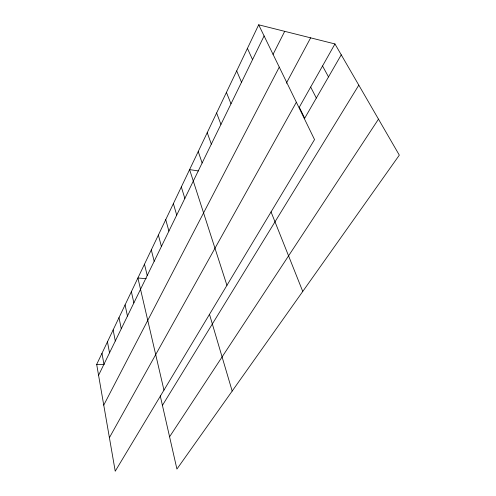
<?xml version="1.0" encoding="UTF-8"?>
<svg xmlns="http://www.w3.org/2000/svg" width="496" height="496" viewBox="0 0 496 496"><rect width="100%" height="100%" fill="white"/><g stroke="black" fill="none" stroke-linecap="round" stroke-linejoin="round"><path stroke-width="0.74" d="M258.676 24.8L314.532 139.593L115.227 471.2L96.683 364.417L258.676 24.8L334.955 43.946L399.317 155.136L176.923 469.055L160.27 395.882M98.568 375.292L264.101 35.941M273.042 54.393L284.71 31.335M103.751 405.127L279.273 67.127M286.328 83.223L310.632 37.845M109.405 437.683L296.354 102.232M334.955 43.946L299.305 107.217L304.687 118.265L341.248 54.82M162.428 405.381L358.806 85.157M169.576 436.784L378.485 119.139M96.683 364.417L104.092 364.628M146.246 278.665L137.907 277.996L163.953 390.129M198.419 170.934L189.602 169.607L226.939 285.33M322.543 65.98L328.513 76.923M310.67 87.048L316.336 98.053M247.423 48.397L252.545 59.638M236.685 70.916L241.521 82.231M226.424 92.417L231 103.8M271.033 211.86L302.752 291.45M216.616 112.983L220.949 124.403M207.223 132.668L211.333 144.119M198.233 151.528L202.126 162.992M181.325 186.961L184.841 198.431M209.554 314.545L232.178 391.059M173.377 203.633L176.719 215.084M165.732 219.654L168.913 231.086M158.379 235.073L161.405 246.475M151.299 249.91L154.182 261.28M144.479 264.207L147.231 275.54M131.372 291.685L133.87 302.92M125.073 304.891L127.453 316.07M118.997 317.632L121.272 328.755M113.131 329.933L115.295 341M107.458 341.818L109.529 352.823M101.978 353.307L103.955 364.25"/></g></svg>
